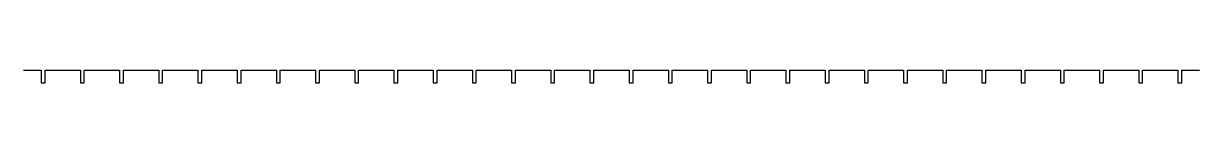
# Model space of a CAD drawing. Header units: inches. Extents: x 0 to 120, y -1 to 0.
import ezdxf

# ---------------------------------------------------------------- set-up
doc = ezdxf.new("R2010")
doc.units = ezdxf.units.IN
doc.header["$MEASUREMENT"] = 0

msp = doc.modelspace()

# ---------------------------------------------------------------- linework, layer by layer
msp.add_lwpolyline([(0, 0), (1.8025, 0), (1.8025, -1.26), (2.1975, -1.26), (2.1975, 0), (5.8025, 0), (5.8025, -1.26), (6.1975, -1.26), (6.1975, 0), (9.8025, 0), (9.8025, -1.26), (10.1975, -1.26), (10.1975, 0), (13.8025, 0), (13.8025, -1.26), (14.1975, -1.26), (14.1975, 0), (17.8025, 0), (17.8025, -1.26), (18.1975, -1.26), (18.1975, 0), (21.8025, 0), (21.8025, -1.26), (22.1975, -1.26), (22.1975, 0), (25.8025, 0), (25.8025, -1.26), (26.1975, -1.26), (26.1975, 0), (29.8025, 0), (29.8025, -1.26), (30.1975, -1.26), (30.1975, 0), (33.8025, 0), (33.8025, -1.26), (34.1975, -1.26), (34.1975, 0), (37.8025, 0), (37.8025, -1.26), (38.1975, -1.26), (38.1975, 0), (41.8025, 0), (41.8025, -1.26), (42.1975, -1.26), (42.1975, 0), (45.8025, 0), (45.8025, -1.26), (46.1975, -1.26), (46.1975, 0), (49.8025, 0), (49.8025, -1.26), (50.1975, -1.26), (50.1975, 0), (53.8025, 0), (53.8025, -1.26), (54.1975, -1.26), (54.1975, 0), (57.8025, 0), (57.8025, -1.26), (58.1975, -1.26), (58.1975, 0), (61.8025, 0), (61.8025, -1.26), (62.1975, -1.26), (62.1975, 0), (65.8025, 0), (65.8025, -1.26), (66.1975, -1.26), (66.1975, 0), (69.8025, 0), (69.8025, -1.26), (70.1975, -1.26), (70.1975, 0), (73.8025, 0), (73.8025, -1.26), (74.1975, -1.26), (74.1975, 0), (77.8025, 0), (77.8025, -1.26), (78.1975, -1.26), (78.1975, 0), (81.8025, 0), (81.8025, -1.26), (82.1975, -1.26), (82.1975, 0), (85.8025, 0), (85.8025, -1.26), (86.1975, -1.26), (86.1975, 0), (89.8025, 0), (89.8025, -1.26), (90.1975, -1.26), (90.1975, 0), (93.8025, 0), (93.8025, -1.26), (94.1975, -1.26), (94.1975, 0), (97.8025, 0), (97.8025, -1.26), (98.1975, -1.26), (98.1975, 0), (101.8025, 0), (101.8025, -1.26), (102.1975, -1.26), (102.1975, 0), (105.8025, 0), (105.8025, -1.26), (106.1975, -1.26), (106.1975, 0), (109.8025, 0), (109.8025, -1.26), (110.1975, -1.26), (110.1975, 0), (113.8025, 0), (113.8025, -1.26), (114.1975, -1.26), (114.1975, 0), (117.8025, 0), (117.8025, -1.26), (118.1975, -1.26), (118.1975, 0), (120, 0)])

doc.saveas('drawing.dxf')
